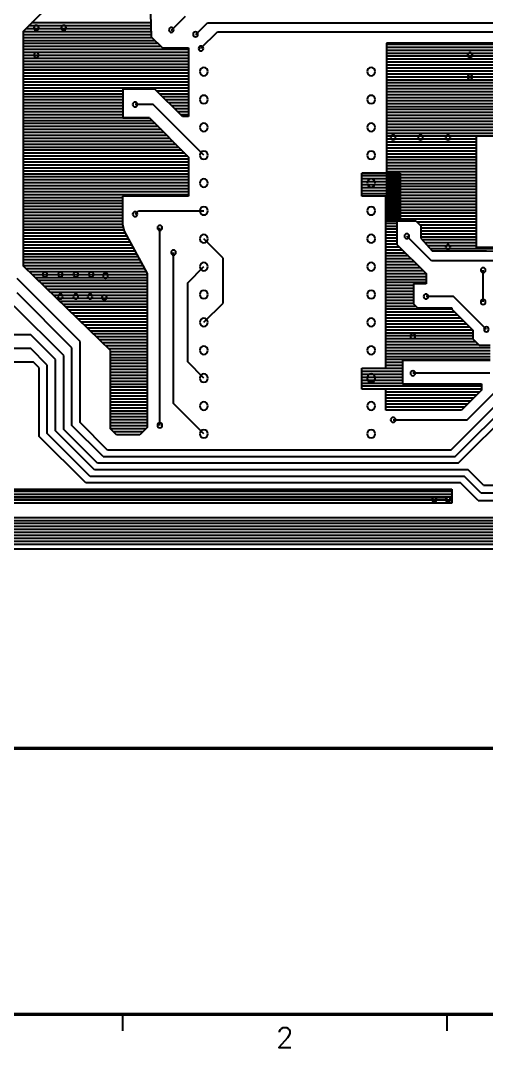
# Model space of a CAD drawing. Extents: x 295 to 953, y 10 to 290.
# Drawn here: x 525.4 to 595.4, y 10 to 164.4 of the extents above; entities that cross this region are included whole.
import ezdxf
from ezdxf.enums import TextEntityAlignment as Align

# ---------------------------------------------------------------- set-up
doc = ezdxf.new("R2010")
doc.units = 0
doc.header["$LTSCALE"] = 5
doc.header["$MEASUREMENT"] = 0
doc.layers.get('0').update_dxf_attribs({"linetype": 'CONTINUOUS', "lineweight": 25})
doc.layers.add('6', color=6, linetype='CONTINUOUS', lineweight=13)
for name, color, linetype in [('SOLD_GB', 5, 'CONTINUOUS'), ('문자', 4, 'CONTINUOUS'), ('테두리', 3, 'CONTINUOUS')]:
    doc.layers.add(name, color=color, linetype=linetype)
doc.styles.get("Standard").update_dxf_attribs({"font": 'simplex.shx'})
doc.styles.add('굴림체', font='')
doc.styles.get('굴림체').set_extended_font_data('GulimChe')

# ---------------------------------------------------------------- blocks, each defined once
blk = doc.blocks.new('C')
at = {"layer": '테두리'}
for points, const_width in [([(15, 285), (15, 15), (405, 15), (405, 285), (15, 285)], 0.5), ([(15, 55), (405, 55)], 0.5), ([(63.75, 12.5), (63.75, 15)], 0.3), ([(112.5, 12.5), (112.5, 15)], 0.3)]:
    blk.add_lwpolyline(points, dxfattribs=dict(at, const_width=const_width))
at = {"layer": '문자'}
blk.add_text('2', height=3, dxfattribs=at).set_placement((88.12, 11.5), align=Align.MIDDLE)

msp = doc.modelspace()

# ---------------------------------------------------------------- linework, layer by layer
at = {"color": 7}
for centre, radius, start, end in [((527.75, 163.37), 0.367, 0, 180), ((531.88, 163.37), 0.367, 0, 180), ((527.75, 163.37), 0.367, 180, 0), ((531.88, 163.37), 0.367, 180, 0), ((548.05, 163.04), 0.367, 0, 180), ((548.05, 163.04), 0.367, 180, 0), ((551.68, 162.38), 0.367, 0, 180), ((551.68, 162.38), 0.367, 180, 0), ((527.75, 159.25), 0.367, 0, 180), ((527.75, 159.25), 0.367, 180, 0), ((552.5, 160.24), 0.367, 0, 180), ((552.5, 160.24), 0.367, 180, 0), ((592.93, 159.25), 0.367, 0, 180), ((592.93, 159.25), 0.367, 180, 0), ((552.93, 156.77), 0.618, 0, 180), ((552.93, 156.77), 0.618, 180, 0), ((578.08, 156.77), 0.618, 0, 180), ((578.08, 156.77), 0.618, 180, 0), ((592.93, 155.95), 0.367, 0, 180), ((592.93, 155.95), 0.367, 180, 0), ((552.93, 152.58), 0.618, 0, 180), ((578.08, 152.58), 0.618, 0, 180), ((542.6, 151.82), 0.367, 0, 180), ((542.6, 151.82), 0.367, 180, 0), ((552.93, 152.58), 0.618, 180, 0), ((578.08, 152.58), 0.618, 180, 0), ((552.93, 148.39), 0.618, 0, 180), ((552.93, 148.39), 0.618, 180, 0), ((578.08, 148.39), 0.618, 0, 180), ((578.08, 148.39), 0.618, 180, 0), ((581.38, 146.87), 0.367, 0, 180), ((581.38, 146.87), 0.367, 180, 0), ((585.5, 146.87), 0.367, 0, 180), ((585.5, 146.87), 0.367, 180, 0), ((589.63, 146.87), 0.367, 0, 180), ((589.63, 146.87), 0.367, 180, 0), ((552.93, 144.2), 0.618, 0, 180), ((552.93, 144.2), 0.618, 180, 0), ((578.08, 144.2), 0.618, 0, 180), ((578.08, 144.2), 0.618, 180, 0), ((552.93, 140.01), 0.618, 0, 180), ((578.08, 140.01), 0.618, 0, 180), ((552.93, 140.01), 0.618, 180, 0), ((578.08, 140.01), 0.618, 180, 0), ((552.93, 135.82), 0.618, 0, 180), ((578.08, 135.82), 0.618, 0, 180), ((542.6, 135.32), 0.367, 0, 180), ((542.6, 135.32), 0.367, 180, 0), ((552.93, 135.82), 0.618, 180, 0), ((578.08, 135.82), 0.618, 180, 0), ((546.32, 133.26), 0.367, 0, 180), ((546.32, 133.26), 0.367, 180, 0), ((552.93, 131.63), 0.618, 0, 180), ((552.93, 131.63), 0.618, 180, 0), ((578.08, 131.63), 0.618, 0, 180), ((578.08, 131.63), 0.618, 180, 0), ((583.44, 132.02), 0.367, 0, 180), ((583.44, 132.02), 0.367, 180, 0), ((548.38, 129.55), 0.367, 0, 180), ((589.63, 130.37), 0.367, 0, 180), ((589.63, 130.37), 0.367, 180, 0), ((548.38, 129.55), 0.367, 180, 0), ((552.93, 127.44), 0.618, 0, 180), ((552.93, 127.44), 0.618, 180, 0), ((578.08, 127.44), 0.618, 0, 180), ((578.08, 127.44), 0.618, 180, 0), ((594.91, 126.91), 0.367, 0, 180), ((594.91, 126.91), 0.367, 180, 0), ((529.07, 126.25), 0.367, 0, 180), ((529.07, 126.25), 0.367, 180, 0), ((531.38, 126.25), 0.367, 0, 180), ((531.38, 126.25), 0.367, 180, 0), ((533.69, 126.25), 0.367, 0, 180), ((533.69, 126.25), 0.367, 180, 0), ((536, 126.25), 0.367, 0, 180), ((536, 126.25), 0.367, 180, 0), ((538.15, 126.08), 0.367, 0, 180), ((538.15, 126.08), 0.367, 180, 0), ((552.93, 123.25), 0.618, 0, 180), ((578.08, 123.25), 0.618, 0, 180), ((531.38, 122.95), 0.367, 0, 180), ((531.38, 122.95), 0.367, 180, 0), ((533.69, 122.95), 0.367, 0, 180), ((533.69, 122.95), 0.367, 180, 0), ((535.84, 122.95), 0.367, 0, 180), ((535.84, 122.95), 0.367, 180, 0), ((537.98, 122.78), 0.367, 0, 180), ((537.98, 122.78), 0.367, 180, 0), ((552.93, 123.25), 0.618, 180, 0), ((578.08, 123.25), 0.618, 180, 0), ((586.33, 122.95), 0.367, 0, 180), ((586.33, 122.95), 0.367, 180, 0), ((594.91, 122.12), 0.367, 0, 180), ((594.91, 122.12), 0.367, 180, 0), ((552.93, 119.06), 0.618, 0, 180), ((552.93, 119.06), 0.618, 180, 0), ((578.08, 119.06), 0.618, 0, 180), ((578.08, 119.06), 0.618, 180, 0), ((595.4, 118), 0.367, 0, 180), ((595.4, 118), 0.367, 180, 0), ((584.35, 117.01), 0.367, 0, 180), ((584.35, 117.01), 0.367, 180, 0), ((552.93, 114.86), 0.618, 0, 180), ((552.93, 114.86), 0.618, 180, 0), ((578.08, 114.86), 0.618, 0, 180), ((578.08, 114.86), 0.618, 180, 0), ((552.93, 110.67), 0.618, 0, 180), ((578.08, 110.67), 0.618, 0, 180), ((584.35, 111.4), 0.367, 0, 180), ((584.35, 111.4), 0.367, 180, 0), ((552.93, 110.67), 0.618, 180, 0), ((578.08, 110.67), 0.618, 180, 0), ((552.93, 106.48), 0.618, 0, 180), ((578.08, 106.48), 0.618, 0, 180), ((552.93, 106.48), 0.618, 180, 0), ((578.08, 106.48), 0.618, 180, 0), ((546.32, 103.56), 0.367, 0, 180), ((546.32, 103.56), 0.367, 180, 0), ((581.38, 104.39), 0.367, 0, 180), ((581.38, 104.39), 0.367, 180, 0), ((552.93, 102.29), 0.618, 0, 180), ((552.93, 102.29), 0.618, 180, 0), ((578.08, 102.29), 0.618, 0, 180), ((578.08, 102.29), 0.618, 180, 0), ((587.57, 92.42), 0.367, 0, 180), ((589.63, 92.42), 0.367, 0, 180), ((587.57, 92.42), 0.367, 180, 0), ((589.63, 92.42), 0.367, 180, 0)]:
    msp.add_arc(centre, radius, start, end, dxfattribs=at)
at = {"layer": 'SOLD_GB', "color": 7}
for p, q in [((525.83, 162.86), (531.1, 168.13)), ((544.86, 167.24), (545.02, 161.98)), ((544.96, 164.08), (527.06, 164.08)), ((548.15, 163.04), (550.19, 165.08)), ((551.8, 162.38), (553.49, 164.08)), ((553.49, 164.08), (610.55, 164.08)), ((525.83, 127.49), (525.83, 162.86)), ((545, 162.75), (525.83, 162.75)), ((545.01, 162.3), (525.83, 162.3)), ((544.98, 163.19), (526.17, 163.19)), ((544.97, 163.64), (526.61, 163.64)), ((548.05, 163.04), (548.15, 163.04)), ((551.68, 162.38), (551.8, 162.38)), ((552.5, 160.27), (554.98, 162.74)), ((554.98, 162.74), (612.36, 162.74)), ((545.15, 161.86), (525.83, 161.86)), ((545.61, 161.41), (525.83, 161.41)), ((546.07, 160.97), (525.83, 160.97)), ((545.02, 161.98), (546.7, 160.36)), ((597.36, 161.06), (580.39, 161.06)), ((580.39, 161.06), (580.39, 134.33)), ((597.58, 160.85), (580.39, 160.85)), ((546.53, 160.52), (525.83, 160.52)), ((550.61, 160.07), (525.83, 160.07)), ((550.61, 159.63), (525.83, 159.63)), ((550.61, 159.18), (525.83, 159.18)), ((546.7, 160.36), (550.61, 160.36)), ((550.61, 160.36), (550.61, 150.01)), ((552.5, 160.24), (552.5, 160.27)), ((598.02, 160.4), (580.39, 160.4)), ((598.47, 159.96), (580.39, 159.96)), ((598.91, 159.51), (580.39, 159.51)), ((550.61, 158.74), (525.83, 158.74)), ((550.61, 158.29), (525.83, 158.29)), ((550.61, 157.85), (525.83, 157.85)), ((609.39, 159.07), (580.39, 159.07)), ((609.27, 158.62), (580.39, 158.62)), ((608.83, 158.18), (580.39, 158.18)), ((608.38, 157.73), (580.39, 157.73)), ((550.61, 157.4), (525.83, 157.4)), ((550.61, 156.96), (525.83, 156.96)), ((550.61, 156.51), (525.83, 156.51)), ((550.61, 156.06), (525.83, 156.06)), ((607.94, 157.29), (580.39, 157.29)), ((607.49, 156.84), (580.39, 156.84)), ((607.05, 156.39), (580.39, 156.39)), ((550.61, 155.62), (525.83, 155.62)), ((550.61, 155.17), (525.83, 155.17)), ((550.61, 154.73), (525.83, 154.73)), ((606.6, 155.95), (580.39, 155.95)), ((606.29, 155.5), (580.39, 155.5)), ((606.29, 155.06), (580.39, 155.06)), ((606.29, 154.61), (580.39, 154.61)), ((550.61, 154.28), (525.83, 154.28)), ((540.78, 153.84), (525.83, 153.84)), ((540.78, 153.39), (525.83, 153.39)), ((540.78, 152.95), (525.83, 152.95)), ((540.78, 154.13), (540.78, 149.83)), ((545.58, 154.13), (540.78, 154.13)), ((549.72, 150.01), (545.58, 154.13)), ((550.61, 153.84), (545.87, 153.84)), ((550.61, 153.39), (546.32, 153.39)), ((550.61, 152.95), (546.77, 152.95)), ((606.29, 154.17), (580.39, 154.17)), ((606.29, 153.72), (580.39, 153.72)), ((606.29, 153.28), (580.39, 153.28)), ((540.78, 152.5), (525.83, 152.5)), ((540.78, 152.06), (525.83, 152.06)), ((540.78, 151.61), (525.83, 151.61)), ((542.97, 151.82), (542.6, 151.82)), ((545.31, 151.82), (542.97, 151.82)), ((552.93, 144.2), (545.31, 151.82)), ((550.61, 152.5), (547.22, 152.5)), ((550.61, 152.06), (547.66, 152.06)), ((550.61, 151.61), (548.11, 151.61)), ((606.29, 152.83), (580.39, 152.83)), ((629.03, 152.39), (580.39, 152.39)), ((628.58, 151.94), (580.39, 151.94)), ((628.13, 151.49), (580.39, 151.49)), ((540.78, 151.16), (525.83, 151.16)), ((540.78, 150.72), (525.83, 150.72)), ((540.78, 150.27), (525.83, 150.27)), ((544.78, 149.83), (525.83, 149.83)), ((540.78, 149.83), (544.78, 149.83)), ((544.78, 149.83), (550.64, 143.92)), ((550.61, 151.16), (548.56, 151.16)), ((550.61, 150.72), (549.01, 150.72)), ((550.61, 150.27), (549.45, 150.27)), ((550.61, 150.01), (549.72, 150.01)), ((627.69, 151.05), (580.39, 151.05)), ((627.24, 150.6), (580.39, 150.6)), ((626.8, 150.16), (580.39, 150.16)), ((545.22, 149.38), (525.83, 149.38)), ((545.66, 148.94), (525.83, 148.94)), ((546.11, 148.49), (525.83, 148.49)), ((626.35, 149.71), (580.39, 149.71)), ((625.91, 149.27), (580.39, 149.27)), ((625.46, 148.82), (580.39, 148.82)), ((625.02, 148.38), (580.39, 148.38)), ((546.55, 148.05), (525.83, 148.05)), ((546.99, 147.6), (525.83, 147.6)), ((547.43, 147.15), (525.83, 147.15)), ((624.57, 147.93), (580.39, 147.93)), ((624.12, 147.48), (580.39, 147.48)), ((593.92, 147.04), (580.39, 147.04)), ((593.92, 130.33), (593.92, 147.12)), ((593.92, 147.12), (598.81, 147.12)), ((547.88, 146.71), (525.83, 146.71)), ((548.32, 146.26), (525.83, 146.26)), ((548.76, 145.82), (525.83, 145.82)), ((549.2, 145.37), (525.83, 145.37)), ((593.92, 146.59), (580.39, 146.59)), ((593.92, 146.15), (580.39, 146.15)), ((593.92, 145.7), (580.39, 145.7)), ((593.92, 145.26), (580.39, 145.26)), ((549.65, 144.93), (525.83, 144.93)), ((550.09, 144.48), (525.83, 144.48)), ((550.53, 144.04), (525.83, 144.04)), ((550.64, 143.92), (550.64, 138.05)), ((593.92, 144.81), (580.39, 144.81)), ((593.92, 144.37), (580.39, 144.37)), ((593.92, 143.92), (580.39, 143.92)), ((550.64, 143.59), (525.83, 143.59)), ((550.64, 143.15), (525.83, 143.15)), ((550.64, 142.7), (525.83, 142.7)), ((550.64, 142.25), (525.83, 142.25)), ((593.92, 143.48), (580.39, 143.48)), ((593.92, 143.03), (580.39, 143.03)), ((593.92, 142.58), (580.39, 142.58)), ((593.92, 142.14), (580.39, 142.14)), ((550.64, 141.81), (525.83, 141.81)), ((550.64, 141.36), (525.83, 141.36)), ((550.64, 140.92), (525.83, 140.92)), ((582.45, 141.51), (576.68, 141.51)), ((576.68, 138.05), (576.68, 141.51)), ((576.68, 141.51), (582.45, 141.51)), ((582.45, 141.07), (576.68, 141.07)), ((582.45, 140.62), (576.68, 140.62)), ((593.92, 141.69), (580.39, 141.69)), ((593.92, 141.25), (580.39, 141.25)), ((593.92, 140.8), (580.39, 140.8)), ((582.45, 141.51), (582.45, 134.6)), ((550.64, 140.47), (525.83, 140.47)), ((550.64, 140.03), (525.83, 140.03)), ((550.64, 139.58), (525.83, 139.58)), ((550.64, 139.14), (525.83, 139.14)), ((582.45, 140.18), (576.68, 140.18)), ((582.45, 139.73), (576.68, 139.73)), ((582.45, 139.28), (576.68, 139.28)), ((593.92, 140.36), (580.39, 140.36)), ((593.92, 139.91), (580.39, 139.91)), ((593.92, 139.47), (580.39, 139.47)), ((593.92, 139.02), (580.39, 139.02)), ((550.64, 138.69), (525.83, 138.69)), ((550.64, 138.24), (525.83, 138.24)), ((540.71, 137.8), (525.83, 137.8)), ((550.64, 138.05), (540.71, 138.05)), ((540.71, 138.05), (540.71, 133.7)), ((582.45, 138.84), (576.68, 138.84)), ((582.45, 138.39), (576.68, 138.39)), ((580.31, 138.05), (576.68, 138.05)), ((580.31, 112.14), (580.31, 138.05)), ((582.45, 137.95), (580.31, 137.95)), ((582.45, 137.5), (580.31, 137.5)), ((593.92, 138.57), (580.39, 138.57)), ((593.92, 138.13), (580.39, 138.13)), ((593.92, 137.68), (580.39, 137.68)), ((540.71, 137.35), (525.83, 137.35)), ((540.71, 136.91), (525.83, 136.91)), ((540.71, 136.46), (525.83, 136.46)), ((540.71, 136.02), (525.83, 136.02)), ((582.45, 137.06), (580.31, 137.06)), ((582.45, 136.61), (580.31, 136.61)), ((582.45, 136.17), (580.31, 136.17)), ((593.92, 137.24), (580.39, 137.24)), ((593.92, 136.79), (580.39, 136.79)), ((593.92, 136.35), (580.39, 136.35)), ((540.71, 135.57), (525.83, 135.57)), ((540.71, 135.13), (525.83, 135.13)), ((540.71, 134.68), (525.83, 134.68)), ((542.6, 135.32), (543.1, 135.82)), ((543.1, 135.82), (552.93, 135.82)), ((582.45, 135.72), (580.31, 135.72)), ((582.45, 135.27), (580.31, 135.27)), ((582.45, 134.83), (580.31, 134.83)), ((582.23, 134.38), (580.31, 134.38)), ((593.92, 135.9), (580.39, 135.9)), ((593.92, 135.46), (580.39, 135.46)), ((593.92, 135.01), (580.39, 135.01)), ((593.92, 134.57), (580.39, 134.57)), ((582.45, 134.6), (581.96, 134.11)), ((540.71, 134.24), (525.83, 134.24)), ((540.71, 133.79), (525.83, 133.79)), ((540.8, 133.34), (525.83, 133.34)), ((540.91, 132.9), (525.83, 132.9)), ((540.71, 133.7), (540.95, 132.76)), ((546.32, 103.56), (546.32, 133.26)), ((581.96, 133.94), (580.31, 133.94)), ((581.96, 133.49), (580.31, 133.49)), ((581.96, 133.05), (580.31, 133.05)), ((580.39, 134.33), (584.78, 134.33)), ((581.96, 134.11), (581.96, 130.77)), ((584.78, 134.33), (585.54, 133.57)), ((593.92, 134.12), (585, 134.12)), ((593.92, 133.67), (585.44, 133.67)), ((585.54, 133.57), (585.54, 131.71)), ((593.92, 133.23), (585.54, 133.23)), ((541.11, 132.45), (525.83, 132.45)), ((541.35, 132.01), (525.83, 132.01)), ((541.6, 131.56), (525.83, 131.56)), ((540.95, 132.76), (544.42, 126.39)), ((555.84, 128.72), (552.93, 131.63)), ((581.96, 132.6), (580.31, 132.6)), ((581.96, 132.16), (580.31, 132.16)), ((581.96, 131.71), (580.31, 131.71)), ((587.15, 128.31), (583.44, 132.02)), ((593.92, 132.78), (585.54, 132.78)), ((593.92, 132.34), (585.54, 132.34)), ((593.92, 131.89), (585.54, 131.89)), ((585.54, 131.71), (587.26, 129.8)), ((593.92, 131.45), (585.78, 131.45)), ((541.84, 131.12), (525.83, 131.12)), ((542.08, 130.67), (525.83, 130.67)), ((542.33, 130.23), (525.83, 130.23)), ((542.57, 129.78), (525.83, 129.78)), ((581.96, 131.27), (580.31, 131.27)), ((581.96, 130.82), (580.31, 130.82)), ((582.35, 130.37), (580.31, 130.37)), ((582.79, 129.93), (580.31, 129.93)), ((581.96, 130.77), (586.33, 126.39)), ((593.92, 131), (586.18, 131)), ((593.92, 130.56), (586.58, 130.56)), ((600.68, 130.11), (586.98, 130.11)), ((587.26, 129.8), (595.41, 129.8)), ((600.46, 130.33), (593.92, 130.33)), ((595.41, 129.8), (597.93, 129.74)), ((542.81, 129.33), (525.83, 129.33)), ((543.06, 128.89), (525.83, 128.89)), ((543.3, 128.44), (525.83, 128.44)), ((548.38, 106.85), (548.38, 129.55)), ((555.84, 121.93), (555.84, 128.72)), ((583.24, 129.48), (580.31, 129.48)), ((583.68, 129.04), (580.31, 129.04)), ((584.13, 128.59), (580.31, 128.59)), ((597.05, 128.31), (587.15, 128.31)), ((543.54, 128), (525.83, 128)), ((543.78, 127.55), (525.83, 127.55)), ((538.93, 114.8), (525.83, 127.49)), ((544.03, 127.11), (526.23, 127.11)), ((544.27, 126.66), (526.69, 126.66)), ((550.51, 125.01), (552.93, 127.44)), ((584.58, 128.15), (580.31, 128.15)), ((585.02, 127.7), (580.31, 127.7)), ((585.47, 127.26), (580.31, 127.26)), ((585.91, 126.81), (580.31, 126.81)), ((594.91, 122.12), (594.91, 126.91)), ((534.35, 116.18), (524.87, 125.67)), ((544.42, 126.22), (527.15, 126.22)), ((544.42, 125.77), (527.61, 125.77)), ((544.42, 125.33), (528.07, 125.33)), ((544.42, 126.39), (544.42, 103.25)), ((586.33, 126.36), (580.31, 126.36)), ((586.33, 125.92), (580.31, 125.92)), ((586.33, 125.47), (580.31, 125.47)), ((586.33, 126.39), (586.33, 124.85)), ((544.42, 124.88), (528.53, 124.88)), ((544.42, 124.43), (528.99, 124.43)), ((544.42, 123.99), (529.45, 123.99)), ((550.51, 113.1), (550.51, 125.01)), ((586.33, 125.03), (580.31, 125.03)), ((584.43, 124.58), (580.31, 124.58)), ((584.43, 124.14), (580.31, 124.14)), ((584.43, 123.69), (580.31, 123.69)), ((586.33, 124.85), (584.43, 124.85)), ((584.43, 124.85), (584.43, 121.86)), ((533.12, 115.24), (524.87, 123.49)), ((544.42, 123.54), (529.91, 123.54)), ((544.42, 123.1), (530.37, 123.1)), ((544.42, 122.65), (530.83, 122.65)), ((544.42, 122.21), (531.29, 122.21)), ((584.43, 123.25), (580.31, 123.25)), ((584.43, 122.8), (580.31, 122.8)), ((584.43, 122.36), (580.31, 122.36)), ((590.45, 122.95), (586.33, 122.95)), ((595.4, 118), (590.45, 122.95)), ((531.88, 114.09), (524.45, 121.51)), ((544.42, 121.76), (531.75, 121.76)), ((544.42, 121.32), (532.21, 121.32)), ((544.42, 120.87), (532.67, 120.87)), ((552.96, 119.06), (555.84, 121.93)), ((584.43, 121.91), (580.31, 121.91)), ((584.82, 121.46), (580.31, 121.46)), ((590.22, 121.02), (580.31, 121.02)), ((590.66, 120.57), (580.31, 120.57)), ((584.43, 121.86), (585.07, 121.22)), ((585.07, 121.22), (590.21, 121.22)), ((590.21, 121.22), (590.21, 121.03)), ((590.21, 121.03), (593.34, 117.9)), ((544.42, 120.42), (533.13, 120.42)), ((544.42, 119.98), (533.59, 119.98)), ((544.42, 119.53), (534.05, 119.53)), ((544.42, 119.09), (534.51, 119.09)), ((552.93, 119.06), (552.96, 119.06)), ((591.11, 120.13), (580.31, 120.13)), ((591.56, 119.68), (580.31, 119.68)), ((592, 119.24), (580.31, 119.24)), ((544.42, 118.64), (534.97, 118.64)), ((544.42, 118.2), (535.43, 118.2)), ((544.42, 117.75), (535.89, 117.75)), ((592.45, 118.79), (580.31, 118.79)), ((592.89, 118.35), (580.31, 118.35)), ((593.34, 117.9), (580.31, 117.9)), ((593.34, 117.45), (580.31, 117.45)), ((593.34, 117.9), (593.34, 116.58)), ((526.93, 117.17), (520.48, 117.17)), ((530.64, 113.46), (526.93, 117.17)), ((534.35, 103.97), (534.35, 116.18)), ((544.42, 117.31), (536.35, 117.31)), ((544.42, 116.86), (536.81, 116.86)), ((544.42, 116.42), (537.27, 116.42)), ((544.42, 115.97), (537.73, 115.97)), ((593.34, 117.01), (580.31, 117.01)), ((593.35, 116.56), (580.31, 116.56)), ((593.8, 116.12), (580.31, 116.12)), ((593.34, 116.58), (594.31, 115.61)), ((526.93, 115.11), (522.6, 115.11)), ((529.4, 112.64), (526.93, 115.11)), ((533.12, 103.56), (533.12, 115.24)), ((544.42, 115.52), (538.19, 115.52)), ((544.42, 115.08), (538.65, 115.08)), ((538.93, 103.05), (538.93, 114.8)), ((544.42, 114.63), (538.93, 114.63)), ((594.24, 115.67), (580.31, 115.67)), ((595.98, 115.23), (580.31, 115.23)), ((595.98, 114.78), (580.31, 114.78)), ((595.98, 114.34), (580.31, 114.34)), ((594.31, 115.61), (595.98, 115.61)), ((527.34, 113.05), (516.28, 113.05)), ((528.17, 112.22), (527.34, 113.05)), ((530.64, 102.74), (530.64, 113.46)), ((531.88, 102.95), (531.88, 114.09)), ((544.42, 114.19), (538.93, 114.19)), ((544.42, 113.74), (538.93, 113.74)), ((544.42, 113.3), (538.93, 113.3)), ((544.42, 112.85), (538.93, 112.85)), ((552.93, 110.67), (550.51, 113.1)), ((595.98, 113.89), (580.31, 113.89)), ((595.98, 113.45), (580.31, 113.45)), ((582.78, 113), (580.31, 113)), ((595.98, 113.3), (582.78, 113.3)), ((582.78, 113.3), (582.78, 109.83)), ((528.17, 101.91), (528.17, 112.22)), ((529.4, 102.32), (529.4, 112.64)), ((544.42, 112.41), (538.93, 112.41)), ((544.42, 111.96), (538.93, 111.96)), ((544.42, 111.51), (538.93, 111.51)), ((576.68, 109.01), (576.68, 112.14)), ((576.68, 112.14), (580.31, 112.14)), ((582.78, 112.11), (576.68, 112.11)), ((582.78, 111.66), (576.68, 111.66)), ((582.78, 111.22), (576.68, 111.22)), ((582.78, 112.55), (580.31, 112.55)), ((595.9, 111.4), (584.35, 111.4)), ((544.42, 111.07), (538.93, 111.07)), ((544.42, 110.62), (538.93, 110.62)), ((544.42, 110.18), (538.93, 110.18)), ((544.42, 109.73), (538.93, 109.73)), ((582.78, 110.77), (576.68, 110.77)), ((582.78, 110.33), (576.68, 110.33)), ((582.78, 109.88), (576.68, 109.88)), ((582.78, 109.83), (594.66, 109.83)), ((590.04, 99.85), (600.77, 110.57)), ((590.7, 98.86), (602.42, 110.57)), ((591.15, 97.87), (604.48, 111.2)), ((592.52, 104.39), (597.88, 109.75)), ((594.66, 109.83), (594.66, 108.86)), ((544.42, 109.29), (538.93, 109.29)), ((544.42, 108.84), (538.93, 108.84)), ((544.42, 108.4), (538.93, 108.4)), ((594.66, 109.44), (576.68, 109.44)), ((580.31, 109.01), (576.68, 109.01)), ((580.31, 105.87), (580.31, 109.01)), ((594.66, 108.99), (580.31, 108.99)), ((594.34, 108.54), (580.31, 108.54)), ((594.66, 108.86), (591.67, 105.87)), ((544.42, 107.95), (538.93, 107.95)), ((544.42, 107.51), (538.93, 107.51)), ((544.42, 107.06), (538.93, 107.06)), ((544.42, 106.61), (538.93, 106.61)), ((552.93, 102.29), (548.38, 106.85)), ((593.9, 108.1), (580.31, 108.1)), ((593.45, 107.65), (580.31, 107.65)), ((593.01, 107.21), (580.31, 107.21)), ((592.56, 106.76), (580.31, 106.76)), ((544.42, 106.17), (538.93, 106.17)), ((544.42, 105.72), (538.93, 105.72)), ((544.42, 105.28), (538.93, 105.28)), ((592.11, 106.32), (580.31, 106.32)), ((591.67, 105.87), (580.31, 105.87)), ((537.82, 98.86), (533.12, 103.56)), ((538.48, 99.85), (534.35, 103.97)), ((544.42, 104.83), (538.93, 104.83)), ((544.42, 104.39), (538.93, 104.39)), ((544.42, 103.94), (538.93, 103.94)), ((544.42, 103.5), (538.93, 103.5)), ((581.38, 104.39), (592.52, 104.39)), ((535.84, 95.89), (529.4, 102.32)), ((536.5, 96.88), (530.64, 102.74)), ((536.96, 97.87), (531.88, 102.95)), ((544.22, 103.05), (538.93, 103.05)), ((539.82, 102.16), (538.93, 103.05)), ((543.77, 102.6), (539.37, 102.6)), ((543.33, 102.16), (539.82, 102.16)), ((544.42, 103.25), (543.33, 102.16)), ((535.18, 94.9), (528.17, 101.91)), ((537.82, 98.86), (590.7, 98.86)), ((590.04, 99.85), (538.48, 99.85)), ((591.15, 97.87), (536.96, 97.87)), ((592.1, 95.89), (535.84, 95.89)), ((592.68, 96.88), (536.5, 96.88)), ((594.58, 93.41), (592.1, 95.89)), ((594.99, 94.57), (592.68, 96.88)), ((591.53, 94.9), (535.18, 94.9)), ((594.17, 92.26), (591.53, 94.9)), ((594.99, 94.57), (721.79, 94.57)), ((590.21, 93.63), (516.31, 93.63)), ((590.21, 93.18), (516.77, 93.18)), ((590.21, 92.74), (517.23, 92.74)), ((520.07, 93.99), (590.21, 93.99)), ((590.21, 93.99), (590.21, 91.85)), ((594.58, 93.41), (722.45, 93.41)), ((587.57, 92.42), (517.61, 92.42)), ((590.21, 92.29), (517.69, 92.29)), ((590.21, 91.85), (518.14, 91.85)), ((589.63, 92.42), (587.57, 92.42)), ((594.17, 92.26), (722.78, 92.26)), ((505.77, 89.7), (857.18, 89.7)), ((867.73, 89.67), (505.8, 89.67)), ((867.73, 89.22), (506.24, 89.22)), ((867.73, 88.78), (506.69, 88.78)), ((867.73, 88.33), (507.14, 88.33)), ((867.73, 87.89), (507.58, 87.89)), ((867.73, 87.44), (508.03, 87.44)), ((867.73, 87), (508.47, 87)), ((867.73, 86.55), (508.92, 86.55)), ((867.73, 86.1), (509.36, 86.1)), ((867.46, 85.66), (509.81, 85.66)), ((510.43, 85), (868.48, 85))]:
    msp.add_line(p, q, dxfattribs=at)

# ---------------------------------------------------------------- block references
msp.add_blockref('C', (476.98, 0))

# ---------------------------------------------------------------- texts
at = {"layer": '6', "color": 4, "insert": (573.67, 73.54), "char_height": 3, "width": 36.962, "attachment_point": 4, "style": '굴림체'}
msp.add_mtext('{\\f굴림|b0|i0|c129;\\C7;', dxfattribs=at)

doc.saveas('drawing.dxf')
